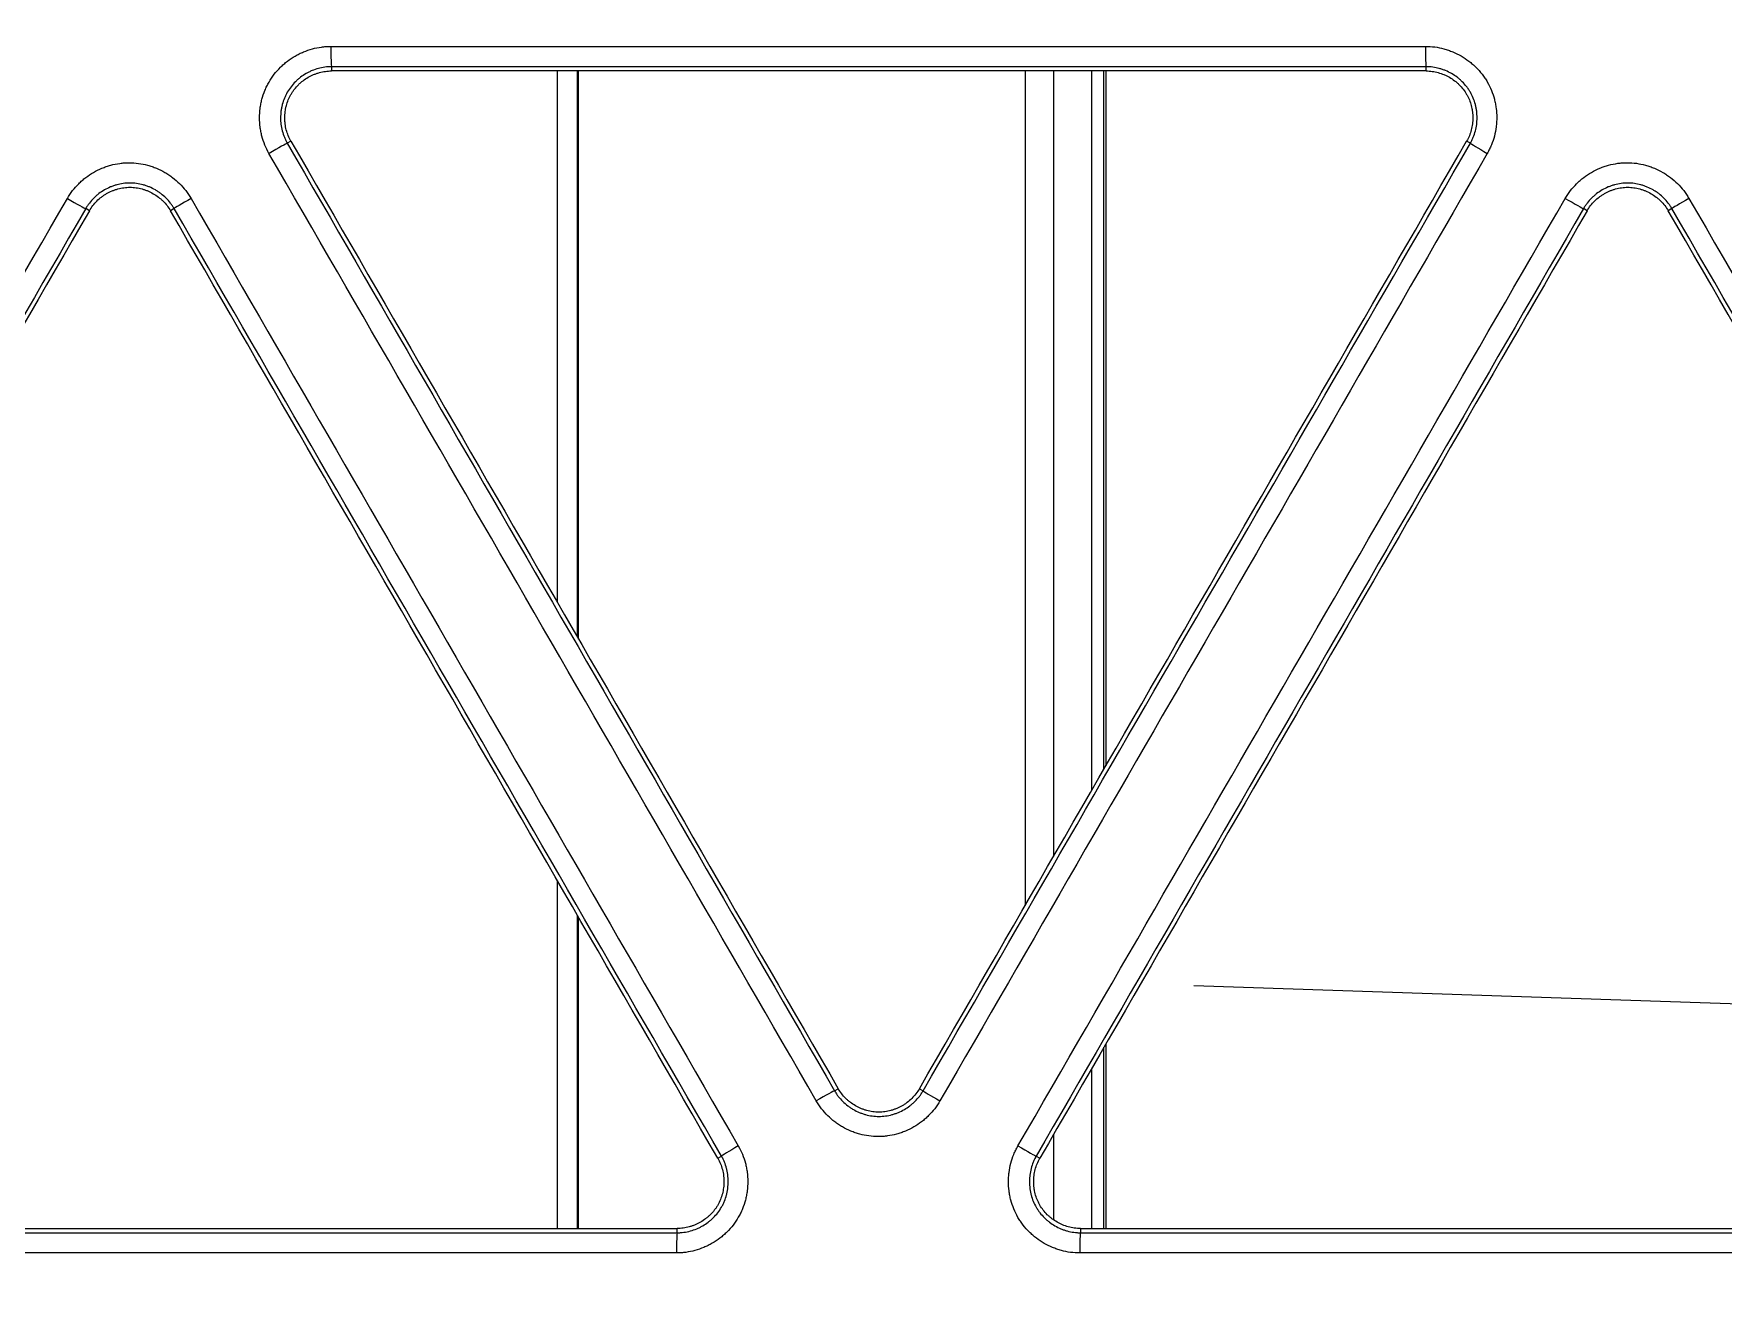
# Model space of a CAD drawing. Header units: inches. Extents: x 405346 to 489838, y -25612 to 14934.
# Drawn here: x 462582.51 to 462621.98, y 4351.68 to 4381.29 of the extents above; entities that cross this region are included whole.
import ezdxf

# ---------------------------------------------------------------- set-up
doc = ezdxf.new("R2010")
doc.units = ezdxf.units.IN
doc.header["$LTSCALE"] = 200
doc.header["$MEASUREMENT"] = 0
doc.linetypes.add('DH-HID2', pattern=[1.2, 0.8, -0.4])
doc.layers.add('FU-FURM', color=251, linetype='DH-HID2')
doc.layers.add('SS-EQ', color=2, linetype='Continuous', lineweight=20)

# ---------------------------------------------------------------- blocks, each defined once
blk = doc.blocks.new('FLLLL')
at = {"layer": 'FU-FURM'}
blk.add_line((462417.248, 3770.411), (462742, 3759.532), dxfattribs=at)
blk = doc.blocks.new('4way무풍')
at = {"layer": 'SS-EQ'}
for p, q in [((-205.269, 59.09), (-205.27, 58.99)), ((-199.997, 58.988), (-199.997, 46.572)), ((-199.523, 45.753), (-199.523, 58.988)), ((-199.499, 45.709), (-199.499, 58.989)), ((-189.062, 58.988), (-189.062, 39.48)), ((-188.398, 58.988), (-188.398, 40.631)), ((-187.505, 42.178), (-187.505, 58.988)), ((-187.221, 42.667), (-187.221, 58.99)), ((-187.179, 58.989), (-187.179, 42.744)), ((-179.695, 58.99), (-179.695, 59.09)), ((-206.217, 57.349), (-206.303, 57.299)), ((-178.66, 57.299), (-178.747, 57.349)), ((-210.928, 55.723), (-211.014, 55.773)), ((-208.946, 55.774), (-209.033, 55.723)), ((-175.932, 55.723), (-176.018, 55.773)), ((-173.949, 55.773), (-174.036, 55.723)), ((-199.997, 40.07), (-199.997, 31.93)), ((-199.523, 31.93), (-199.523, 39.251)), ((-199.499, 31.933), (-199.499, 39.207)), ((-187.221, 31.931), (-187.221, 36.169)), ((-187.179, 36.241), (-187.179, 31.933)), ((-187.505, 31.933), (-187.505, 35.675)), ((-193.516, 35.151), (-193.43, 35.2)), ((-191.534, 35.2), (-191.447, 35.15)), ((-188.398, 34.128), (-188.398, 32.147)), ((-196.245, 33.575), (-196.158, 33.625)), ((-188.805, 33.625), (-188.719, 33.575)), ((-197.193, 31.833), (-197.193, 31.933)), ((-187.771, 31.933), (-187.771, 31.833))]:
    blk.add_line(p, q, dxfattribs=at)
for centre, major_axis, ratio, start_param, end_param in [((-205.269, 59.564), (0, 0.474), 0.036435, 1.568122, 3.106753), ((-179.694, 59.564), (0, -0.474), 0.031431, 4.708783, 6.248262), ((-206.713, 57.062), (-0.41, -0.237), 0.020595, 3.176507, 4.743033), ((-178.25, 57.062), (-0.41, 0.237), 0.012618, 0.034909, 1.541959), ((-211.424, 56.01), (0.41, -0.237), 0.01695, 4.678396, 6.248274), ((-208.535, 56.01), (-0.41, -0.237), 0.020721, 4.743458, 6.248271), ((-176.428, 56.01), (-0.41, 0.237), 0.012479, 1.542198, 3.106683), ((-173.539, 56.01), (0.41, 0.237), 0.018384, 1.595411, 3.10668), ((-193.926, 34.914), (-0.41, -0.237), 0.018905, 3.176505, 4.741626), ((-191.037, 34.914), (-0.41, 0.237), 0.015554, 0.034911, 1.540251), ((-195.748, 33.862), (-0.41, -0.237), 0.019014, 4.741991, 6.248272), ((-189.215, 33.862), (0.41, -0.237), 0.015414, 4.682125, 6.248275), ((-197.192, 31.36), (0, -0.474), 0.035461, 3.176521, 4.710878), ((-187.771, 31.36), (0, 0.474), 0.033697, 0.034926, 1.569116)]:
    blk.add_ellipse(centre, major_axis=major_axis, ratio=ratio, start_param=start_param, end_param=end_param, dxfattribs=at)
for points, knots in [([(-346.359, 0), (-346.359, 27.812), (-346.359, 55.623), (-346.359, 97.341), (-346.359, 111.247), (-346.359, 139.059), (-346.359, 152.964), (-346.359, 180.776), (-346.359, 194.682), (-346.359, 222.494), (-346.359, 236.4), (-346.358, 257.259), (-346.358, 264.212), (-346.359, 272.903), (-346.359, 274.641), (-346.359, 277.248), (-346.359, 278.117), (-346.358, 279.856), (-346.358, 280.725), (-346.358, 282.028), (-346.358, 282.463), (-346.358, 283.332), (-346.359, 283.767), (-346.359, 284.419), (-346.359, 284.636), (-346.359, 285.07), (-346.358, 285.288), (-346.355, 285.722), (-346.353, 285.939), (-346.345, 286.374), (-346.34, 286.591), (-346.322, 287.243), (-346.305, 287.677), (-346.262, 288.546), (-346.235, 288.98), (-346.174, 289.848), (-346.138, 290.283), (-346.078, 290.934), (-346.057, 291.151), (-346.012, 291.584), (-345.894, 292.666), (-345.748, 293.74), (-345.479, 295.449), (-345.327, 296.299), (-344.817, 298.834), (-344.407, 300.504), (-343.687, 302.982), (-343.172, 304.624), (-342.294, 307.059), (-341.638, 308.662), (-341.119, 309.858), (-340.941, 310.255), (-340.713, 310.75), (-340.668, 310.849), (-340.576, 311.047), (-340.437, 311.342), (-339.919, 312.422), (-339.029, 314.158), (-338.177, 315.659), (-336.854, 317.88), (-335.912, 319.32), (-334.41, 321.417), (-333.378, 322.795), (-331.741, 324.8), (-330.589, 326.095), (-329.702, 327.05), (-329.403, 327.366), (-329.023, 327.757), (-328.947, 327.835), (-328.795, 327.991), (-328.566, 328.224), (-327.719, 329.07), (-326.303, 330.411), (-324.35, 332.11), (-322.332, 333.721), (-320.944, 334.737), (-319.535, 335.723), (-318.819, 336.202), (-317.367, 337.129), (-315.893, 338.027), (-314.376, 338.866), (-313.222, 339.472), (-312.835, 339.671), (-312.249, 339.962), (-312.054, 340.059), (-311.662, 340.249), (-309.896, 341.094), (-308.103, 341.848), (-305.68, 342.749), (-304.055, 343.315), (-302.408, 343.812), (-299.923, 344.505), (-298.245, 344.898), (-295.697, 345.381), (-294.842, 345.525), (-293.766, 345.682), (-293.551, 345.712), (-293.119, 345.77), (-292.903, 345.798), (-292.254, 345.879), (-291.821, 345.928), (-290.523, 346.062), (-289.657, 346.132), (-288.357, 346.21), (-287.924, 346.231), (-287.057, 346.265), (-286.624, 346.277), (-285.974, 346.288), (-285.757, 346.29), (-285.323, 346.293), (-285.107, 346.293), (-284.673, 346.294), (-284.456, 346.293), (-284.023, 346.293), (-283.806, 346.293), (-283.155, 346.292), (-282.722, 346.292), (-281.855, 346.292), (-281.421, 346.292), (-280.12, 346.293), (-279.253, 346.293), (-277.519, 346.294), (-276.652, 346.294), (-274.05, 346.294), (-272.316, 346.294), (-267.113, 346.293), (-263.645, 346.293), (-256.707, 346.293), (-253.239, 346.293), (-242.833, 346.293), (-235.896, 346.294), (-222.022, 346.294), (-215.084, 346.294), (-194.273, 346.294), (-180.398, 346.294), (-152.65, 346.294), (-138.775, 346.294), (-111.027, 346.294), (-97.152, 346.294), (-69.403, 346.294), (-55.529, 346.294), (-34.718, 346.294), (-27.78, 346.294), (-13.906, 346.294), (-6.969, 346.294), (-0.032, 346.294)], [0, 0, 0, 0, 0.125, 0.125, 0.1875, 0.1875, 0.25, 0.25, 0.3125, 0.3125, 0.375, 0.375, 0.40625, 0.40625, 0.414063, 0.414063, 0.417969, 0.417969, 0.421875, 0.421875, 0.423828, 0.423828, 0.425781, 0.425781, 0.426758, 0.426758, 0.427734, 0.427734, 0.428711, 0.428711, 0.429688, 0.429688, 0.431641, 0.431641, 0.433594, 0.433594, 0.435547, 0.435547, 0.436523, 0.436523, 0.4375, 0.441406, 0.441406, 0.445313, 0.445313, 0.453125, 0.453125, 0.457031, 0.460938, 0.464844, 0.464844, 0.466797, 0.466797, 0.467285, 0.467285, 0.467773, 0.46875, 0.472656, 0.476563, 0.476563, 0.484375, 0.484375, 0.488281, 0.492188, 0.496094, 0.496094, 0.498047, 0.498047, 0.498535, 0.498535, 0.499023, 0.5, 0.503906, 0.507813, 0.511719, 0.515625, 0.515625, 0.519531, 0.519531, 0.523438, 0.527344, 0.527344, 0.529297, 0.529297, 0.530273, 0.530273, 0.53125, 0.539063, 0.539063, 0.542969, 0.546875, 0.546875, 0.554688, 0.554688, 0.558594, 0.558594, 0.55957, 0.55957, 0.560547, 0.560547, 0.5625, 0.5625, 0.566406, 0.566406, 0.568359, 0.568359, 0.570313, 0.570313, 0.571289, 0.571289, 0.572266, 0.572266, 0.573242, 0.573242, 0.574219, 0.574219, 0.576172, 0.576172, 0.578125, 0.578125, 0.582031, 0.582031, 0.585938, 0.585938, 0.59375, 0.59375, 0.609375, 0.609375, 0.625, 0.625, 0.65625, 0.65625, 0.6875, 0.6875, 0.75, 0.75, 0.8125, 0.8125, 0.875, 0.875, 0.9375, 0.9375, 0.96875, 0.96875, 1, 1, 1, 1]), ([(-0.032, 345.099), (-6.961, 345.099), (-13.891, 345.099), (-27.749, 345.099), (-34.679, 345.098), (-55.467, 345.098), (-69.326, 345.098), (-97.044, 345.097), (-110.903, 345.097), (-138.621, 345.096), (-152.479, 345.095), (-180.197, 345.093), (-194.056, 345.092), (-214.845, 345.089), (-221.774, 345.088), (-235.633, 345.086), (-242.562, 345.085), (-256.421, 345.082), (-263.351, 345.08), (-272.012, 345.079), (-273.745, 345.079), (-276.343, 345.078), (-277.21, 345.078), (-278.942, 345.077), (-279.808, 345.077), (-281.107, 345.076), (-281.54, 345.076), (-282.407, 345.076), (-282.84, 345.076), (-283.706, 345.075), (-284.139, 345.075), (-284.789, 345.074), (-285.005, 345.073), (-285.438, 345.071), (-285.655, 345.069), (-286.304, 345.059), (-286.737, 345.048), (-287.602, 345.017), (-288.034, 344.996), (-289.33, 344.921), (-290.194, 344.852), (-291.488, 344.721), (-291.92, 344.673), (-292.566, 344.593), (-292.782, 344.565), (-293.212, 344.507), (-294.286, 344.357), (-295.351, 344.179), (-297.891, 343.698), (-299.563, 343.307), (-302.038, 342.614), (-303.678, 342.117), (-305.297, 341.55), (-307.709, 340.648), (-309.296, 339.975), (-311.056, 339.137), (-311.349, 338.996), (-311.641, 338.852), (-311.836, 338.756), (-311.933, 338.707), (-312.418, 338.463), (-312.803, 338.264), (-313.95, 337.656), (-314.704, 337.235), (-316.19, 336.364), (-316.921, 335.913), (-318.363, 334.982), (-319.073, 334.501), (-320.472, 333.511), (-321.848, 332.49), (-323.849, 330.871), (-325.784, 329.163), (-327.03, 327.964), (-327.795, 327.195), (-327.947, 327.04), (-328.25, 326.729), (-328.401, 326.572), (-328.849, 326.101), (-329.144, 325.784), (-330.019, 324.826), (-331.153, 323.527), (-332.763, 321.515), (-333.776, 320.132), (-334.759, 318.728), (-335.235, 318.015), (-336.157, 316.57), (-336.603, 315.837), (-337.465, 314.349), (-338.296, 312.841), (-339.065, 311.29), (-339.481, 310.406), (-339.527, 310.307), (-339.618, 310.11), (-339.754, 309.814), (-340.065, 309.122), (-340.322, 308.526), (-340.821, 307.33), (-341.451, 305.726), (-342.288, 303.29), (-342.776, 301.647), (-343.454, 299.168), (-343.836, 297.496), (-344.302, 294.959), (-344.439, 294.108), (-344.619, 292.825), (-344.701, 292.181), (-344.786, 291.427), (-344.82, 291.103), (-344.842, 290.887), (-344.852, 290.779), (-344.946, 289.806), (-345.01, 288.941), (-345.078, 287.644), (-345.096, 287.211), (-345.116, 286.563), (-345.122, 286.346), (-345.13, 285.914), (-345.133, 285.698), (-345.138, 285.265), (-345.139, 285.049), (-345.14, 284.616), (-345.14, 284.4), (-345.141, 283.751), (-345.141, 283.319), (-345.141, 282.67), (-345.141, 282.453), (-345.141, 282.021), (-345.141, 281.805), (-345.142, 281.156), (-345.142, 280.723), (-345.142, 279.426), (-345.143, 278.561), (-345.144, 276.83), (-345.144, 275.965), (-345.145, 273.37), (-345.145, 271.64), (-345.146, 262.989), (-345.147, 256.068), (-345.152, 235.306), (-345.154, 221.464), (-345.157, 193.781), (-345.158, 179.94), (-345.16, 152.257), (-345.161, 138.415), (-345.162, 110.732), (-345.163, 69.207), (-345.164, 27.683), (-345.164, 0)], [0, 0, 0, 0, 0.03125, 0.03125, 0.0625, 0.0625, 0.125, 0.125, 0.1875, 0.1875, 0.25, 0.25, 0.3125, 0.3125, 0.34375, 0.34375, 0.375, 0.375, 0.40625, 0.40625, 0.414063, 0.414063, 0.417969, 0.417969, 0.421875, 0.421875, 0.423828, 0.423828, 0.425781, 0.425781, 0.427734, 0.427734, 0.428711, 0.428711, 0.429688, 0.429688, 0.431641, 0.431641, 0.433594, 0.433594, 0.4375, 0.4375, 0.439453, 0.439453, 0.44043, 0.44043, 0.441406, 0.445313, 0.445313, 0.453125, 0.453125, 0.457031, 0.460938, 0.460938, 0.46875, 0.46875, 0.469727, 0.470215, 0.470215, 0.470703, 0.470703, 0.472656, 0.472656, 0.476563, 0.476563, 0.480469, 0.480469, 0.484375, 0.484375, 0.488281, 0.492188, 0.496094, 0.5, 0.5, 0.500977, 0.500977, 0.501953, 0.501953, 0.503906, 0.503906, 0.507813, 0.511719, 0.515625, 0.515625, 0.519531, 0.519531, 0.523438, 0.523438, 0.527344, 0.53125, 0.53125, 0.531738, 0.531738, 0.532227, 0.533203, 0.535156, 0.535156, 0.539063, 0.542969, 0.546875, 0.546875, 0.554688, 0.554688, 0.558594, 0.558594, 0.560547, 0.561523, 0.562012, 0.562012, 0.5625, 0.5625, 0.566406, 0.566406, 0.568359, 0.568359, 0.569336, 0.569336, 0.570313, 0.570313, 0.571289, 0.571289, 0.572266, 0.572266, 0.574219, 0.574219, 0.575195, 0.575195, 0.576172, 0.576172, 0.578125, 0.578125, 0.582031, 0.582031, 0.585938, 0.585938, 0.59375, 0.59375, 0.625, 0.625, 0.6875, 0.6875, 0.75, 0.75, 0.8125, 0.8125, 0.875, 1, 1, 1, 1]), ([(-206.731, 57.063), (-206.767, 57.127), (-206.799, 57.192), (-206.854, 57.326), (-206.877, 57.395), (-206.905, 57.5), (-206.913, 57.536), (-206.924, 57.59), (-206.927, 57.608), (-206.933, 57.644), (-206.936, 57.662), (-206.947, 57.752), (-206.956, 57.897), (-206.947, 58.042), (-206.935, 58.133), (-206.933, 58.151), (-206.927, 58.187), (-206.924, 58.205), (-206.913, 58.259), (-206.905, 58.294), (-206.877, 58.399), (-206.854, 58.468), (-206.813, 58.568), (-206.798, 58.602), (-206.766, 58.667), (-206.749, 58.7), (-206.694, 58.795), (-206.613, 58.915), (-206.517, 59.023), (-206.452, 59.088), (-206.439, 59.1), (-206.412, 59.125), (-206.399, 59.138), (-206.357, 59.174), (-206.329, 59.197), (-206.242, 59.263), (-206.182, 59.303), (-206.088, 59.357), (-206.04, 59.383), (-205.991, 59.406), (-205.957, 59.422), (-205.94, 59.429), (-205.856, 59.464), (-205.719, 59.511), (-205.577, 59.54), (-205.469, 59.555), (-205.433, 59.559), (-205.359, 59.564), (-205.323, 59.565), (-205.286, 59.565)], [0, 0, 0, 0, 0.0625, 0.0625, 0.125, 0.125, 0.15625, 0.15625, 0.171875, 0.171875, 0.1875, 0.1875, 0.25, 0.3125, 0.3125, 0.328125, 0.328125, 0.34375, 0.34375, 0.375, 0.375, 0.4375, 0.4375, 0.46875, 0.46875, 0.5, 0.5, 0.5625, 0.625, 0.625, 0.640625, 0.640625, 0.65625, 0.65625, 0.6875, 0.6875, 0.75, 0.75, 0.78125, 0.796875, 0.796875, 0.8125, 0.8125, 0.875, 0.9375, 0.9375, 0.96875, 0.96875, 1, 1, 1, 1]), ([(-205.286, 59.565), (-201.024, 59.565), (-196.761, 59.565), (-188.235, 59.565), (-183.972, 59.565), (-179.709, 59.565)], [0, 0, 0, 0, 0.5, 0.5, 1, 1, 1, 1]), ([(-179.709, 59.565), (-179.636, 59.565), (-179.563, 59.561), (-179.42, 59.541), (-179.349, 59.527), (-179.244, 59.498), (-179.209, 59.488), (-179.157, 59.47), (-179.139, 59.463), (-179.105, 59.45), (-179.088, 59.444), (-179.004, 59.409), (-178.875, 59.344), (-178.754, 59.264), (-178.681, 59.209), (-178.666, 59.197), (-178.638, 59.174), (-178.596, 59.139), (-178.556, 59.102), (-178.479, 59.025), (-178.431, 58.971), (-178.365, 58.885), (-178.343, 58.856), (-178.303, 58.795), (-178.283, 58.764), (-178.228, 58.669), (-178.165, 58.539), (-178.118, 58.401), (-178.095, 58.313), (-178.091, 58.295), (-178.083, 58.26), (-178.079, 58.242), (-178.068, 58.188), (-178.062, 58.152), (-178.049, 58.044), (-178.044, 57.971), (-178.044, 57.863), (-178.045, 57.808), (-178.05, 57.754), (-178.053, 57.717), (-178.055, 57.699), (-178.067, 57.608), (-178.095, 57.466), (-178.141, 57.328), (-178.182, 57.227), (-178.197, 57.194), (-178.229, 57.128), (-178.246, 57.096), (-178.265, 57.064)], [0, 0, 0, 0, 0.0625, 0.0625, 0.125, 0.125, 0.15625, 0.15625, 0.171875, 0.171875, 0.1875, 0.1875, 0.25, 0.3125, 0.3125, 0.328125, 0.328125, 0.34375, 0.375, 0.375, 0.4375, 0.4375, 0.46875, 0.46875, 0.5, 0.5, 0.5625, 0.625, 0.625, 0.640625, 0.640625, 0.65625, 0.65625, 0.6875, 0.6875, 0.75, 0.75, 0.78125, 0.796875, 0.796875, 0.8125, 0.8125, 0.875, 0.9375, 0.9375, 0.96875, 0.96875, 1, 1, 1, 1]), ([(-205.269, 59.09), (-205.273, 59.09), (-205.276, 59.09), (-205.283, 59.09), (-205.292, 59.09), (-205.302, 59.09), (-205.322, 59.089), (-205.335, 59.088), (-205.374, 59.086), (-205.4, 59.083), (-205.477, 59.072), (-205.579, 59.051), (-205.677, 59.017), (-205.737, 58.992), (-205.749, 58.987), (-205.773, 58.976), (-205.808, 58.959), (-205.843, 58.941), (-205.91, 58.902), (-205.953, 58.873), (-206.015, 58.826), (-206.035, 58.809), (-206.075, 58.775), (-206.094, 58.757), (-206.15, 58.702), (-206.219, 58.625), (-206.277, 58.539), (-206.316, 58.471), (-206.328, 58.447), (-206.351, 58.4), (-206.362, 58.377), (-206.391, 58.305), (-206.408, 58.256), (-206.428, 58.18), (-206.436, 58.142), (-206.443, 58.104), (-206.447, 58.078), (-206.449, 58.065), (-206.457, 58), (-206.464, 57.896), (-206.458, 57.792), (-206.448, 57.715), (-206.443, 57.689), (-206.433, 57.638), (-206.428, 57.612), (-206.408, 57.537), (-206.392, 57.487), (-206.362, 57.415), (-206.346, 57.38), (-206.325, 57.339), (-206.315, 57.319), (-206.31, 57.311), (-206.306, 57.305), (-206.305, 57.302), (-206.303, 57.299)], [0, 0, 0, 0, 0.003906, 0.003906, 0.007812, 0.015625, 0.015625, 0.03125, 0.03125, 0.0625, 0.0625, 0.125, 0.1875, 0.1875, 0.203125, 0.203125, 0.21875, 0.25, 0.25, 0.3125, 0.3125, 0.34375, 0.34375, 0.375, 0.375, 0.4375, 0.5, 0.5, 0.53125, 0.53125, 0.5625, 0.5625, 0.625, 0.625, 0.65625, 0.671875, 0.671875, 0.6875, 0.6875, 0.75, 0.8125, 0.8125, 0.84375, 0.84375, 0.875, 0.875, 0.9375, 0.9375, 0.96875, 0.984375, 0.992187, 0.996094, 0.996094, 1, 1, 1, 1]), ([(-206.217, 57.349), (-206.241, 57.391), (-206.263, 57.434), (-206.299, 57.522), (-206.329, 57.612), (-206.347, 57.706), (-206.354, 57.765), (-206.356, 57.777), (-206.358, 57.801), (-206.361, 57.837), (-206.362, 57.873), (-206.362, 57.944), (-206.359, 57.992), (-206.35, 58.063), (-206.346, 58.086), (-206.337, 58.133), (-206.331, 58.157), (-206.313, 58.226), (-206.283, 58.316), (-206.241, 58.402), (-206.205, 58.464), (-206.192, 58.485), (-206.166, 58.524), (-206.152, 58.544), (-206.108, 58.6), (-206.076, 58.635), (-206.026, 58.686), (-205.999, 58.71), (-205.972, 58.733), (-205.953, 58.748), (-205.944, 58.755), (-205.896, 58.792), (-205.817, 58.845), (-205.732, 58.887), (-205.665, 58.914), (-205.643, 58.923), (-205.598, 58.939), (-205.575, 58.946), (-205.506, 58.965), (-205.459, 58.974), (-205.365, 58.987), (-205.318, 58.99), (-205.27, 58.99)], [0, 0, 0, 0, 0.0625, 0.0625, 0.125, 0.1875, 0.1875, 0.203125, 0.203125, 0.21875, 0.25, 0.25, 0.3125, 0.3125, 0.34375, 0.34375, 0.375, 0.375, 0.4375, 0.5, 0.5, 0.53125, 0.53125, 0.5625, 0.5625, 0.625, 0.625, 0.65625, 0.671875, 0.671875, 0.6875, 0.6875, 0.75, 0.8125, 0.8125, 0.84375, 0.84375, 0.875, 0.875, 0.9375, 0.9375, 1, 1, 1, 1]), ([(-179.695, 58.99), (-183.958, 58.99), (-188.22, 58.99), (-196.745, 58.99), (-201.007, 58.99), (-205.27, 58.99)], [0, 0, 0, 0, 0.5, 0.5, 1, 1, 1, 1]), ([(-179.695, 59.09), (-183.957, 59.09), (-188.22, 59.09), (-196.745, 59.09), (-201.007, 59.09), (-205.269, 59.09)], [0, 0, 0, 0, 0.5, 0.5, 1, 1, 1, 1]), ([(-178.66, 57.299), (-178.658, 57.302), (-178.657, 57.304), (-178.654, 57.31), (-178.649, 57.319), (-178.644, 57.327), (-178.635, 57.345), (-178.629, 57.356), (-178.611, 57.392), (-178.601, 57.416), (-178.571, 57.488), (-178.539, 57.587), (-178.519, 57.689), (-178.511, 57.754), (-178.509, 57.767), (-178.507, 57.793), (-178.506, 57.806), (-178.503, 57.845), (-178.503, 57.871), (-178.503, 57.949), (-178.506, 58.001), (-178.516, 58.078), (-178.52, 58.104), (-178.53, 58.155), (-178.536, 58.181), (-178.556, 58.257), (-178.572, 58.306), (-178.611, 58.402), (-178.634, 58.448), (-178.673, 58.516), (-178.687, 58.539), (-178.717, 58.582), (-178.732, 58.603), (-178.78, 58.665), (-178.814, 58.703), (-178.869, 58.758), (-178.898, 58.785), (-178.928, 58.81), (-178.948, 58.826), (-178.959, 58.834), (-179.011, 58.874), (-179.097, 58.932), (-179.19, 58.978), (-179.262, 59.008), (-179.287, 59.017), (-179.337, 59.034), (-179.362, 59.042), (-179.437, 59.062), (-179.488, 59.073), (-179.565, 59.083), (-179.603, 59.087), (-179.649, 59.089), (-179.672, 59.09), (-179.682, 59.09), (-179.688, 59.09), (-179.691, 59.09), (-179.695, 59.09)], [0, 0, 0, 0, 0.003906, 0.003906, 0.007812, 0.015625, 0.015625, 0.03125, 0.03125, 0.0625, 0.0625, 0.125, 0.1875, 0.1875, 0.203125, 0.203125, 0.21875, 0.21875, 0.25, 0.25, 0.3125, 0.3125, 0.34375, 0.34375, 0.375, 0.375, 0.4375, 0.4375, 0.5, 0.5, 0.53125, 0.53125, 0.5625, 0.5625, 0.625, 0.625, 0.65625, 0.671875, 0.671875, 0.6875, 0.6875, 0.75, 0.8125, 0.8125, 0.84375, 0.84375, 0.875, 0.875, 0.9375, 0.9375, 0.96875, 0.984375, 0.992188, 0.996094, 0.996094, 1, 1, 1, 1]), ([(-179.695, 58.99), (-179.647, 58.99), (-179.598, 58.987), (-179.504, 58.974), (-179.411, 58.955), (-179.321, 58.924), (-179.255, 58.896), (-179.233, 58.886), (-179.19, 58.865), (-179.169, 58.854), (-179.107, 58.818), (-179.068, 58.792), (-179.011, 58.748), (-178.992, 58.733), (-178.956, 58.702), (-178.938, 58.685), (-178.887, 58.635), (-178.824, 58.564), (-178.771, 58.485), (-178.735, 58.423), (-178.724, 58.401), (-178.703, 58.358), (-178.693, 58.337), (-178.666, 58.27), (-178.651, 58.225), (-178.633, 58.157), (-178.625, 58.122), (-178.619, 58.086), (-178.615, 58.063), (-178.613, 58.051), (-178.606, 57.991), (-178.6, 57.896), (-178.606, 57.801), (-178.615, 57.73), (-178.619, 57.706), (-178.628, 57.659), (-178.633, 57.636), (-178.651, 57.567), (-178.666, 57.521), (-178.702, 57.434), (-178.723, 57.391), (-178.747, 57.349)], [0, 0, 0, 0, 0.0625, 0.0625, 0.125, 0.1875, 0.1875, 0.21875, 0.21875, 0.25, 0.25, 0.3125, 0.3125, 0.34375, 0.34375, 0.375, 0.375, 0.4375, 0.5, 0.5, 0.53125, 0.53125, 0.5625, 0.5625, 0.625, 0.625, 0.65625, 0.671875, 0.671875, 0.6875, 0.6875, 0.75, 0.8125, 0.8125, 0.84375, 0.84375, 0.875, 0.875, 0.9375, 0.9375, 1, 1, 1, 1]), ([(-191.534, 35.2), (-189.403, 38.892), (-187.272, 42.583), (-183.01, 49.966), (-180.878, 53.657), (-178.747, 57.349)], [0, 0, 0, 0, 0.5, 0.5, 1, 1, 1, 1]), ([(-191.447, 35.15), (-189.316, 38.842), (-187.185, 42.533), (-182.923, 49.916), (-180.791, 53.607), (-178.66, 57.299)], [0, 0, 0, 0, 0.5, 0.5, 1, 1, 1, 1]), ([(-211.442, 56.011), (-211.405, 56.075), (-211.365, 56.135), (-211.276, 56.25), (-211.228, 56.304), (-211.151, 56.381), (-211.124, 56.406), (-211.083, 56.442), (-211.069, 56.454), (-211.04, 56.477), (-211.026, 56.488), (-210.954, 56.543), (-210.833, 56.623), (-210.703, 56.688), (-210.618, 56.723), (-210.601, 56.73), (-210.567, 56.743), (-210.55, 56.749), (-210.498, 56.767), (-210.464, 56.778), (-210.359, 56.806), (-210.288, 56.821), (-210.18, 56.835), (-210.144, 56.839), (-210.071, 56.844), (-210.034, 56.845), (-209.925, 56.845), (-209.78, 56.835), (-209.638, 56.806), (-209.55, 56.782), (-209.533, 56.777), (-209.498, 56.767), (-209.48, 56.761), (-209.428, 56.743), (-209.394, 56.73), (-209.294, 56.688), (-209.229, 56.656), (-209.134, 56.602), (-209.088, 56.573), (-209.043, 56.542), (-209.013, 56.521), (-208.998, 56.51), (-208.926, 56.454), (-208.816, 56.359), (-208.72, 56.251), (-208.653, 56.165), (-208.632, 56.135), (-208.591, 56.074), (-208.571, 56.043), (-208.553, 56.011)], [0, 0, 0, 0, 0.0625, 0.0625, 0.125, 0.125, 0.15625, 0.15625, 0.171875, 0.171875, 0.1875, 0.1875, 0.25, 0.3125, 0.3125, 0.328125, 0.328125, 0.34375, 0.34375, 0.375, 0.375, 0.4375, 0.4375, 0.46875, 0.46875, 0.5, 0.5, 0.5625, 0.625, 0.625, 0.640625, 0.640625, 0.65625, 0.65625, 0.6875, 0.6875, 0.75, 0.75, 0.78125, 0.796875, 0.796875, 0.8125, 0.8125, 0.875, 0.9375, 0.9375, 0.96875, 0.96875, 1, 1, 1, 1]), ([(-178.265, 57.064), (-180.396, 53.372), (-182.528, 49.681), (-186.791, 42.298), (-188.922, 38.606), (-191.053, 34.915)], [0, 0, 0, 0, 0.5, 0.5, 1, 1, 1, 1]), ([(-176.442, 56.012), (-176.405, 56.075), (-176.365, 56.136), (-176.276, 56.25), (-176.228, 56.304), (-176.151, 56.381), (-176.124, 56.406), (-176.083, 56.442), (-176.069, 56.454), (-176.041, 56.477), (-176.026, 56.488), (-175.954, 56.544), (-175.833, 56.624), (-175.703, 56.689), (-175.619, 56.724), (-175.601, 56.731), (-175.567, 56.744), (-175.55, 56.75), (-175.498, 56.767), (-175.464, 56.778), (-175.359, 56.807), (-175.288, 56.821), (-175.18, 56.836), (-175.144, 56.839), (-175.071, 56.844), (-175.034, 56.846), (-174.925, 56.846), (-174.78, 56.836), (-174.638, 56.807), (-174.55, 56.783), (-174.533, 56.778), (-174.498, 56.767), (-174.48, 56.761), (-174.428, 56.744), (-174.394, 56.731), (-174.294, 56.689), (-174.229, 56.657), (-174.135, 56.602), (-174.088, 56.574), (-174.043, 56.543), (-174.013, 56.521), (-173.999, 56.51), (-173.926, 56.455), (-173.816, 56.36), (-173.72, 56.251), (-173.653, 56.165), (-173.632, 56.136), (-173.591, 56.075), (-173.572, 56.044), (-173.553, 56.012)], [0, 0, 0, 0, 0.0625, 0.0625, 0.125, 0.125, 0.15625, 0.15625, 0.171875, 0.171875, 0.1875, 0.1875, 0.25, 0.3125, 0.3125, 0.328125, 0.328125, 0.34375, 0.34375, 0.375, 0.375, 0.4375, 0.4375, 0.46875, 0.46875, 0.5, 0.5, 0.5625, 0.625, 0.625, 0.640625, 0.640625, 0.65625, 0.65625, 0.6875, 0.6875, 0.75, 0.75, 0.78125, 0.796875, 0.796875, 0.8125, 0.8125, 0.875, 0.9375, 0.9375, 0.96875, 0.96875, 1, 1, 1, 1]), ([(-208.946, 55.774), (-208.947, 55.776), (-208.949, 55.779), (-208.952, 55.785), (-208.957, 55.793), (-208.963, 55.802), (-208.973, 55.818), (-208.98, 55.829), (-209.002, 55.862), (-209.018, 55.883), (-209.065, 55.945), (-209.134, 56.022), (-209.213, 56.09), (-209.265, 56.13), (-209.276, 56.138), (-209.297, 56.153), (-209.329, 56.175), (-209.363, 56.196), (-209.43, 56.235), (-209.476, 56.258), (-209.548, 56.288), (-209.573, 56.297), (-209.622, 56.314), (-209.647, 56.322), (-209.723, 56.342), (-209.774, 56.353), (-209.876, 56.367), (-209.928, 56.37), (-210.006, 56.37), (-210.033, 56.369), (-210.085, 56.366), (-210.111, 56.363), (-210.188, 56.353), (-210.238, 56.342), (-210.313, 56.322), (-210.351, 56.31), (-210.388, 56.297), (-210.412, 56.287), (-210.424, 56.283), (-210.485, 56.257), (-210.578, 56.211), (-210.664, 56.154), (-210.726, 56.106), (-210.747, 56.09), (-210.786, 56.055), (-210.805, 56.037), (-210.861, 55.983), (-210.895, 55.944), (-210.943, 55.882), (-210.966, 55.851), (-210.991, 55.812), (-211.003, 55.793), (-211.008, 55.784), (-211.011, 55.779), (-211.013, 55.776), (-211.014, 55.773)], [0, 0, 0, 0, 0.003906, 0.003906, 0.007813, 0.015625, 0.015625, 0.03125, 0.03125, 0.0625, 0.0625, 0.125, 0.1875, 0.1875, 0.203125, 0.203125, 0.21875, 0.25, 0.25, 0.3125, 0.3125, 0.34375, 0.34375, 0.375, 0.375, 0.4375, 0.4375, 0.5, 0.5, 0.53125, 0.53125, 0.5625, 0.5625, 0.625, 0.625, 0.65625, 0.671875, 0.671875, 0.6875, 0.6875, 0.75, 0.8125, 0.8125, 0.84375, 0.84375, 0.875, 0.875, 0.9375, 0.9375, 0.96875, 0.984375, 0.992187, 0.996094, 0.996094, 1, 1, 1, 1]), ([(-210.928, 55.723), (-210.904, 55.765), (-210.877, 55.805), (-210.819, 55.881), (-210.756, 55.952), (-210.684, 56.014), (-210.636, 56.05), (-210.626, 56.057), (-210.607, 56.071), (-210.577, 56.092), (-210.547, 56.111), (-210.485, 56.146), (-210.442, 56.167), (-210.376, 56.195), (-210.354, 56.203), (-210.309, 56.219), (-210.286, 56.226), (-210.216, 56.245), (-210.123, 56.264), (-210.028, 56.271), (-209.957, 56.271), (-209.932, 56.27), (-209.885, 56.266), (-209.861, 56.264), (-209.79, 56.254), (-209.744, 56.245), (-209.675, 56.226), (-209.641, 56.215), (-209.607, 56.203), (-209.585, 56.194), (-209.574, 56.19), (-209.518, 56.167), (-209.433, 56.124), (-209.354, 56.072), (-209.297, 56.028), (-209.278, 56.013), (-209.242, 55.982), (-209.224, 55.965), (-209.173, 55.915), (-209.142, 55.88), (-209.084, 55.805), (-209.057, 55.765), (-209.033, 55.723)], [0, 0, 0, 0, 0.0625, 0.0625, 0.125, 0.1875, 0.1875, 0.203125, 0.203125, 0.21875, 0.25, 0.25, 0.3125, 0.3125, 0.34375, 0.34375, 0.375, 0.375, 0.4375, 0.5, 0.5, 0.53125, 0.53125, 0.5625, 0.5625, 0.625, 0.625, 0.65625, 0.671875, 0.671875, 0.6875, 0.6875, 0.75, 0.8125, 0.8125, 0.84375, 0.84375, 0.875, 0.875, 0.9375, 0.9375, 1, 1, 1, 1]), ([(-173.949, 55.773), (-173.951, 55.776), (-173.952, 55.779), (-173.956, 55.785), (-173.961, 55.793), (-173.966, 55.802), (-173.976, 55.818), (-173.984, 55.829), (-174.006, 55.862), (-174.021, 55.883), (-174.069, 55.945), (-174.138, 56.022), (-174.216, 56.09), (-174.268, 56.13), (-174.279, 56.138), (-174.3, 56.153), (-174.333, 56.175), (-174.366, 56.196), (-174.433, 56.234), (-174.48, 56.257), (-174.552, 56.288), (-174.576, 56.297), (-174.625, 56.314), (-174.651, 56.322), (-174.726, 56.342), (-174.777, 56.353), (-174.879, 56.367), (-174.931, 56.37), (-175.01, 56.37), (-175.036, 56.369), (-175.088, 56.366), (-175.114, 56.363), (-175.191, 56.353), (-175.242, 56.342), (-175.317, 56.322), (-175.354, 56.31), (-175.391, 56.297), (-175.415, 56.287), (-175.428, 56.283), (-175.488, 56.257), (-175.581, 56.211), (-175.667, 56.154), (-175.73, 56.106), (-175.75, 56.09), (-175.79, 56.055), (-175.809, 56.037), (-175.864, 55.983), (-175.899, 55.944), (-175.946, 55.882), (-175.969, 55.851), (-175.994, 55.812), (-176.006, 55.793), (-176.011, 55.784), (-176.014, 55.779), (-176.016, 55.776), (-176.018, 55.773)], [0, 0, 0, 0, 0.003906, 0.003906, 0.007812, 0.015625, 0.015625, 0.03125, 0.03125, 0.0625, 0.0625, 0.125, 0.1875, 0.1875, 0.203125, 0.203125, 0.21875, 0.25, 0.25, 0.3125, 0.3125, 0.34375, 0.34375, 0.375, 0.375, 0.4375, 0.4375, 0.5, 0.5, 0.53125, 0.53125, 0.5625, 0.5625, 0.625, 0.625, 0.65625, 0.671875, 0.671875, 0.6875, 0.6875, 0.75, 0.8125, 0.8125, 0.84375, 0.84375, 0.875, 0.875, 0.9375, 0.9375, 0.96875, 0.984375, 0.992188, 0.996094, 0.996094, 1, 1, 1, 1]), ([(-175.932, 55.723), (-175.907, 55.765), (-175.88, 55.805), (-175.822, 55.881), (-175.759, 55.952), (-175.687, 56.014), (-175.639, 56.05), (-175.63, 56.057), (-175.61, 56.071), (-175.58, 56.092), (-175.55, 56.111), (-175.488, 56.146), (-175.446, 56.167), (-175.38, 56.195), (-175.357, 56.203), (-175.312, 56.219), (-175.289, 56.226), (-175.22, 56.245), (-175.127, 56.264), (-175.032, 56.271), (-174.96, 56.271), (-174.936, 56.27), (-174.888, 56.266), (-174.864, 56.264), (-174.794, 56.254), (-174.747, 56.245), (-174.678, 56.226), (-174.644, 56.215), (-174.611, 56.203), (-174.588, 56.194), (-174.577, 56.19), (-174.522, 56.167), (-174.436, 56.124), (-174.357, 56.072), (-174.3, 56.028), (-174.281, 56.013), (-174.245, 55.982), (-174.227, 55.965), (-174.177, 55.915), (-174.145, 55.88), (-174.087, 55.805), (-174.06, 55.765), (-174.036, 55.723)], [0, 0, 0, 0, 0.0625, 0.0625, 0.125, 0.1875, 0.1875, 0.203125, 0.203125, 0.21875, 0.25, 0.25, 0.3125, 0.3125, 0.34375, 0.34375, 0.375, 0.375, 0.4375, 0.5, 0.5, 0.53125, 0.53125, 0.5625, 0.5625, 0.625, 0.625, 0.65625, 0.671875, 0.671875, 0.6875, 0.6875, 0.75, 0.8125, 0.8125, 0.84375, 0.84375, 0.875, 0.875, 0.9375, 0.9375, 1, 1, 1, 1]), ([(-224.231, 33.862), (-222.1, 37.554), (-219.968, 41.245), (-215.705, 48.628), (-213.574, 52.32), (-211.442, 56.011)], [0, 0, 0, 0, 0.5, 0.5, 1, 1, 1, 1]), ([(-211.014, 55.773), (-213.145, 52.082), (-215.277, 48.39), (-219.539, 41.007), (-221.67, 37.316), (-223.802, 33.625)], [0, 0, 0, 0, 0.5, 0.5, 1, 1, 1, 1]), ([(-210.928, 55.723), (-213.06, 52.032), (-215.191, 48.34), (-219.453, 40.958), (-221.585, 37.266), (-223.716, 33.575)], [0, 0, 0, 0, 0.5, 0.5, 1, 1, 1, 1]), ([(-189.231, 33.862), (-187.1, 37.554), (-184.968, 41.245), (-180.705, 48.628), (-178.574, 52.32), (-176.442, 56.012)], [0, 0, 0, 0, 0.5, 0.5, 1, 1, 1, 1]), ([(-176.018, 55.773), (-178.149, 52.082), (-180.28, 48.39), (-184.542, 41.007), (-186.674, 37.316), (-188.805, 33.625)], [0, 0, 0, 0, 0.5, 0.5, 1, 1, 1, 1]), ([(-175.932, 55.723), (-178.063, 52.032), (-180.194, 48.34), (-184.457, 40.958), (-186.588, 37.266), (-188.719, 33.575)], [0, 0, 0, 0, 0.5, 0.5, 1, 1, 1, 1]), ([(-193.516, 35.151), (-193.514, 35.148), (-193.513, 35.145), (-193.509, 35.139), (-193.504, 35.131), (-193.499, 35.123), (-193.489, 35.106), (-193.481, 35.095), (-193.459, 35.062), (-193.444, 35.041), (-193.396, 34.979), (-193.327, 34.902), (-193.249, 34.834), (-193.197, 34.794), (-193.186, 34.786), (-193.165, 34.771), (-193.132, 34.749), (-193.099, 34.728), (-193.032, 34.689), (-192.985, 34.666), (-192.914, 34.636), (-192.889, 34.627), (-192.84, 34.61), (-192.815, 34.602), (-192.739, 34.581), (-192.688, 34.571), (-192.586, 34.557), (-192.534, 34.553), (-192.456, 34.553), (-192.429, 34.554), (-192.377, 34.558), (-192.351, 34.561), (-192.274, 34.571), (-192.223, 34.581), (-192.148, 34.602), (-192.111, 34.613), (-192.074, 34.627), (-192.05, 34.636), (-192.038, 34.641), (-191.977, 34.666), (-191.884, 34.712), (-191.798, 34.77), (-191.735, 34.817), (-191.715, 34.834), (-191.675, 34.868), (-191.656, 34.886), (-191.601, 34.941), (-191.566, 34.98), (-191.519, 35.041), (-191.496, 35.073), (-191.471, 35.111), (-191.459, 35.13), (-191.454, 35.139), (-191.451, 35.145), (-191.449, 35.147), (-191.447, 35.15)], [0, 0, 0, 0, 0.003906, 0.003906, 0.007812, 0.015625, 0.015625, 0.03125, 0.03125, 0.0625, 0.0625, 0.125, 0.1875, 0.1875, 0.203125, 0.203125, 0.21875, 0.25, 0.25, 0.3125, 0.3125, 0.34375, 0.34375, 0.375, 0.375, 0.4375, 0.4375, 0.5, 0.5, 0.53125, 0.53125, 0.5625, 0.5625, 0.625, 0.625, 0.65625, 0.671875, 0.671875, 0.6875, 0.6875, 0.75, 0.8125, 0.8125, 0.84375, 0.84375, 0.875, 0.875, 0.9375, 0.9375, 0.96875, 0.984375, 0.992187, 0.996094, 0.996094, 1, 1, 1, 1]), ([(-191.534, 35.2), (-191.559, 35.159), (-191.586, 35.119), (-191.644, 35.043), (-191.707, 34.972), (-191.779, 34.91), (-191.827, 34.874), (-191.836, 34.866), (-191.856, 34.852), (-191.886, 34.832), (-191.916, 34.813), (-191.978, 34.778), (-192.02, 34.757), (-192.086, 34.729), (-192.109, 34.72), (-192.154, 34.705), (-192.177, 34.698), (-192.246, 34.679), (-192.339, 34.66), (-192.434, 34.653), (-192.506, 34.653), (-192.53, 34.654), (-192.578, 34.657), (-192.602, 34.66), (-192.672, 34.67), (-192.719, 34.679), (-192.788, 34.698), (-192.822, 34.709), (-192.855, 34.721), (-192.878, 34.729), (-192.889, 34.734), (-192.944, 34.757), (-193.03, 34.799), (-193.109, 34.852), (-193.166, 34.895), (-193.185, 34.911), (-193.221, 34.942), (-193.239, 34.958), (-193.289, 35.009), (-193.321, 35.044), (-193.379, 35.119), (-193.406, 35.159), (-193.43, 35.2)], [0, 0, 0, 0, 0.0625, 0.0625, 0.125, 0.1875, 0.1875, 0.203125, 0.203125, 0.21875, 0.25, 0.25, 0.3125, 0.3125, 0.34375, 0.34375, 0.375, 0.375, 0.4375, 0.5, 0.5, 0.53125, 0.53125, 0.5625, 0.5625, 0.625, 0.625, 0.65625, 0.671875, 0.671875, 0.6875, 0.6875, 0.75, 0.8125, 0.8125, 0.84375, 0.84375, 0.875, 0.875, 0.9375, 0.9375, 1, 1, 1, 1]), ([(-191.053, 34.915), (-191.09, 34.851), (-191.131, 34.791), (-191.219, 34.676), (-191.267, 34.622), (-191.345, 34.545), (-191.371, 34.52), (-191.413, 34.484), (-191.427, 34.472), (-191.455, 34.449), (-191.469, 34.438), (-191.542, 34.383), (-191.662, 34.302), (-191.793, 34.238), (-191.877, 34.203), (-191.894, 34.196), (-191.928, 34.183), (-191.946, 34.177), (-191.997, 34.159), (-192.032, 34.148), (-192.137, 34.12), (-192.208, 34.105), (-192.315, 34.091), (-192.352, 34.087), (-192.424, 34.082), (-192.461, 34.081), (-192.571, 34.081), (-192.715, 34.091), (-192.857, 34.119), (-192.945, 34.143), (-192.963, 34.148), (-192.998, 34.159), (-193.015, 34.165), (-193.067, 34.183), (-193.101, 34.196), (-193.202, 34.237), (-193.267, 34.27), (-193.361, 34.324), (-193.407, 34.353), (-193.452, 34.384), (-193.482, 34.405), (-193.497, 34.416), (-193.57, 34.471), (-193.679, 34.567), (-193.775, 34.675), (-193.842, 34.761), (-193.864, 34.791), (-193.905, 34.852), (-193.924, 34.883), (-193.942, 34.915)], [0, 0, 0, 0, 0.0625, 0.0625, 0.125, 0.125, 0.15625, 0.15625, 0.171875, 0.171875, 0.1875, 0.1875, 0.25, 0.3125, 0.3125, 0.328125, 0.328125, 0.34375, 0.34375, 0.375, 0.375, 0.4375, 0.4375, 0.46875, 0.46875, 0.5, 0.5, 0.5625, 0.625, 0.625, 0.640625, 0.640625, 0.65625, 0.65625, 0.6875, 0.6875, 0.75, 0.75, 0.78125, 0.796875, 0.796875, 0.8125, 0.8125, 0.875, 0.9375, 0.9375, 0.96875, 0.96875, 1, 1, 1, 1]), ([(-195.765, 33.862), (-195.728, 33.799), (-195.696, 33.733), (-195.641, 33.6), (-195.618, 33.531), (-195.59, 33.425), (-195.582, 33.39), (-195.572, 33.336), (-195.568, 33.318), (-195.562, 33.282), (-195.56, 33.264), (-195.548, 33.173), (-195.539, 33.029), (-195.548, 32.884), (-195.56, 32.793), (-195.563, 32.775), (-195.568, 32.739), (-195.572, 32.721), (-195.582, 32.667), (-195.59, 32.632), (-195.618, 32.527), (-195.641, 32.458), (-195.682, 32.357), (-195.697, 32.324), (-195.729, 32.259), (-195.747, 32.226), (-195.801, 32.131), (-195.882, 32.011), (-195.978, 31.902), (-196.043, 31.838), (-196.056, 31.825), (-196.083, 31.8), (-196.097, 31.788), (-196.138, 31.752), (-196.166, 31.729), (-196.253, 31.663), (-196.313, 31.623), (-196.407, 31.569), (-196.455, 31.543), (-196.505, 31.519), (-196.538, 31.504), (-196.555, 31.497), (-196.639, 31.462), (-196.777, 31.414), (-196.918, 31.385), (-197.026, 31.371), (-197.063, 31.367), (-197.136, 31.362), (-197.173, 31.361), (-197.209, 31.361)], [0, 0, 0, 0, 0.0625, 0.0625, 0.125, 0.125, 0.15625, 0.15625, 0.171875, 0.171875, 0.1875, 0.1875, 0.25, 0.3125, 0.3125, 0.328125, 0.328125, 0.34375, 0.34375, 0.375, 0.375, 0.4375, 0.4375, 0.46875, 0.46875, 0.5, 0.5, 0.5625, 0.625, 0.625, 0.640625, 0.640625, 0.65625, 0.65625, 0.6875, 0.6875, 0.75, 0.75, 0.78125, 0.796875, 0.796875, 0.8125, 0.8125, 0.875, 0.9375, 0.9375, 0.96875, 0.96875, 1, 1, 1, 1]), ([(-197.193, 31.833), (-197.19, 31.833), (-197.186, 31.833), (-197.18, 31.834), (-197.17, 31.834), (-197.16, 31.834), (-197.141, 31.835), (-197.127, 31.835), (-197.088, 31.838), (-197.062, 31.841), (-196.985, 31.851), (-196.883, 31.872), (-196.785, 31.906), (-196.725, 31.931), (-196.713, 31.937), (-196.689, 31.947), (-196.654, 31.964), (-196.619, 31.983), (-196.552, 32.022), (-196.509, 32.05), (-196.446, 32.098), (-196.426, 32.114), (-196.387, 32.148), (-196.367, 32.166), (-196.312, 32.221), (-196.277, 32.26), (-196.214, 32.342), (-196.185, 32.385), (-196.145, 32.453), (-196.133, 32.476), (-196.11, 32.523), (-196.099, 32.547), (-196.07, 32.619), (-196.054, 32.668), (-196.034, 32.743), (-196.025, 32.782), (-196.018, 32.82), (-196.014, 32.846), (-196.012, 32.859), (-196.004, 32.924), (-195.997, 33.028), (-196.004, 33.132), (-196.014, 33.209), (-196.018, 33.235), (-196.028, 33.287), (-196.034, 33.312), (-196.054, 33.388), (-196.07, 33.437), (-196.099, 33.509), (-196.115, 33.544), (-196.136, 33.585), (-196.147, 33.605), (-196.152, 33.614), (-196.155, 33.619), (-196.157, 33.622), (-196.158, 33.625)], [0, 0, 0, 0, 0.003906, 0.003906, 0.007813, 0.015625, 0.015625, 0.03125, 0.03125, 0.0625, 0.0625, 0.125, 0.1875, 0.1875, 0.203125, 0.203125, 0.21875, 0.25, 0.25, 0.3125, 0.3125, 0.34375, 0.34375, 0.375, 0.375, 0.4375, 0.4375, 0.5, 0.5, 0.53125, 0.53125, 0.5625, 0.5625, 0.625, 0.625, 0.65625, 0.671875, 0.671875, 0.6875, 0.6875, 0.75, 0.8125, 0.8125, 0.84375, 0.84375, 0.875, 0.875, 0.9375, 0.9375, 0.96875, 0.984375, 0.992188, 0.996094, 0.996094, 1, 1, 1, 1]), ([(-196.245, 33.575), (-196.221, 33.533), (-196.2, 33.49), (-196.164, 33.401), (-196.134, 33.311), (-196.116, 33.218), (-196.108, 33.158), (-196.107, 33.146), (-196.105, 33.122), (-196.102, 33.087), (-196.101, 33.051), (-196.101, 32.979), (-196.104, 32.932), (-196.113, 32.861), (-196.117, 32.838), (-196.126, 32.79), (-196.131, 32.767), (-196.15, 32.698), (-196.18, 32.607), (-196.222, 32.522), (-196.258, 32.46), (-196.27, 32.439), (-196.297, 32.399), (-196.311, 32.38), (-196.355, 32.324), (-196.386, 32.288), (-196.437, 32.238), (-196.463, 32.214), (-196.491, 32.191), (-196.509, 32.176), (-196.519, 32.168), (-196.567, 32.132), (-196.646, 32.079), (-196.731, 32.037), (-196.797, 32.009), (-196.82, 32.001), (-196.865, 31.985), (-196.888, 31.978), (-196.957, 31.959), (-197.003, 31.95), (-197.097, 31.937), (-197.145, 31.933), (-197.193, 31.933)], [0, 0, 0, 0, 0.0625, 0.0625, 0.125, 0.1875, 0.1875, 0.203125, 0.203125, 0.21875, 0.25, 0.25, 0.3125, 0.3125, 0.34375, 0.34375, 0.375, 0.375, 0.4375, 0.5, 0.5, 0.53125, 0.53125, 0.5625, 0.5625, 0.625, 0.625, 0.65625, 0.671875, 0.671875, 0.6875, 0.6875, 0.75, 0.8125, 0.8125, 0.84375, 0.84375, 0.875, 0.875, 0.9375, 0.9375, 1, 1, 1, 1]), ([(-187.786, 31.361), (-187.86, 31.361), (-187.932, 31.366), (-188.076, 31.385), (-188.147, 31.399), (-188.252, 31.428), (-188.287, 31.439), (-188.339, 31.457), (-188.356, 31.463), (-188.39, 31.476), (-188.407, 31.482), (-188.491, 31.518), (-188.621, 31.582), (-188.742, 31.662), (-188.815, 31.718), (-188.829, 31.729), (-188.857, 31.752), (-188.899, 31.787), (-188.939, 31.825), (-189.016, 31.901), (-189.064, 31.955), (-189.131, 32.041), (-189.152, 32.071), (-189.193, 32.131), (-189.212, 32.162), (-189.267, 32.257), (-189.331, 32.388), (-189.377, 32.525), (-189.4, 32.613), (-189.405, 32.631), (-189.413, 32.667), (-189.417, 32.685), (-189.427, 32.738), (-189.433, 32.774), (-189.447, 32.883), (-189.452, 32.955), (-189.452, 33.064), (-189.45, 33.118), (-189.446, 33.173), (-189.442, 33.209), (-189.44, 33.227), (-189.429, 33.318), (-189.401, 33.461), (-189.355, 33.598), (-189.314, 33.699), (-189.299, 33.732), (-189.267, 33.798), (-189.249, 33.831), (-189.231, 33.862)], [0, 0, 0, 0, 0.0625, 0.0625, 0.125, 0.125, 0.15625, 0.15625, 0.171875, 0.171875, 0.1875, 0.1875, 0.25, 0.3125, 0.3125, 0.328125, 0.328125, 0.34375, 0.375, 0.375, 0.4375, 0.4375, 0.46875, 0.46875, 0.5, 0.5, 0.5625, 0.625, 0.625, 0.640625, 0.640625, 0.65625, 0.65625, 0.6875, 0.6875, 0.75, 0.75, 0.78125, 0.796875, 0.796875, 0.8125, 0.8125, 0.875, 0.9375, 0.9375, 0.96875, 0.96875, 1, 1, 1, 1]), ([(-188.805, 33.625), (-188.806, 33.622), (-188.808, 33.619), (-188.811, 33.613), (-188.816, 33.605), (-188.821, 33.596), (-188.83, 33.579), (-188.836, 33.567), (-188.853, 33.531), (-188.864, 33.508), (-188.893, 33.435), (-188.926, 33.337), (-188.946, 33.235), (-188.954, 33.17), (-188.955, 33.157), (-188.958, 33.131), (-188.959, 33.118), (-188.961, 33.079), (-188.962, 33.053), (-188.962, 32.975), (-188.959, 32.923), (-188.949, 32.846), (-188.945, 32.82), (-188.935, 32.769), (-188.929, 32.743), (-188.909, 32.667), (-188.893, 32.618), (-188.853, 32.522), (-188.831, 32.475), (-188.791, 32.408), (-188.777, 32.385), (-188.748, 32.342), (-188.733, 32.321), (-188.685, 32.259), (-188.651, 32.221), (-188.596, 32.166), (-188.567, 32.14), (-188.537, 32.114), (-188.517, 32.098), (-188.506, 32.09), (-188.454, 32.05), (-188.368, 31.993), (-188.275, 31.946), (-188.203, 31.916), (-188.178, 31.907), (-188.129, 31.89), (-188.104, 31.882), (-188.029, 31.862), (-187.978, 31.851), (-187.901, 31.841), (-187.862, 31.837), (-187.817, 31.834), (-187.794, 31.834), (-187.784, 31.834), (-187.778, 31.833), (-187.774, 31.833), (-187.771, 31.833)], [0, 0, 0, 0, 0.003906, 0.003906, 0.007813, 0.015625, 0.015625, 0.03125, 0.03125, 0.0625, 0.0625, 0.125, 0.1875, 0.1875, 0.203125, 0.203125, 0.21875, 0.21875, 0.25, 0.25, 0.3125, 0.3125, 0.34375, 0.34375, 0.375, 0.375, 0.4375, 0.4375, 0.5, 0.5, 0.53125, 0.53125, 0.5625, 0.5625, 0.625, 0.625, 0.65625, 0.671875, 0.671875, 0.6875, 0.6875, 0.75, 0.8125, 0.8125, 0.84375, 0.84375, 0.875, 0.875, 0.9375, 0.9375, 0.96875, 0.984375, 0.992188, 0.996094, 0.996094, 1, 1, 1, 1]), ([(-187.771, 31.933), (-187.819, 31.933), (-187.868, 31.937), (-187.962, 31.95), (-188.055, 31.969), (-188.145, 32), (-188.211, 32.028), (-188.233, 32.038), (-188.276, 32.059), (-188.297, 32.07), (-188.359, 32.106), (-188.398, 32.132), (-188.455, 32.175), (-188.474, 32.191), (-188.51, 32.222), (-188.528, 32.238), (-188.579, 32.289), (-188.642, 32.36), (-188.695, 32.439), (-188.731, 32.501), (-188.742, 32.523), (-188.763, 32.566), (-188.773, 32.587), (-188.8, 32.653), (-188.815, 32.698), (-188.833, 32.767), (-188.841, 32.802), (-188.847, 32.837), (-188.851, 32.861), (-188.853, 32.873), (-188.86, 32.933), (-188.866, 33.028), (-188.86, 33.123), (-188.851, 33.194), (-188.847, 33.218), (-188.838, 33.265), (-188.833, 33.288), (-188.815, 33.357), (-188.8, 33.402), (-188.764, 33.49), (-188.743, 33.533), (-188.719, 33.575)], [0, 0, 0, 0, 0.0625, 0.0625, 0.125, 0.1875, 0.1875, 0.21875, 0.21875, 0.25, 0.25, 0.3125, 0.3125, 0.34375, 0.34375, 0.375, 0.375, 0.4375, 0.5, 0.5, 0.53125, 0.53125, 0.5625, 0.5625, 0.625, 0.625, 0.65625, 0.671875, 0.671875, 0.6875, 0.6875, 0.75, 0.8125, 0.8125, 0.84375, 0.84375, 0.875, 0.875, 0.9375, 0.9375, 1, 1, 1, 1]), ([(-222.768, 31.933), (-218.506, 31.933), (-214.244, 31.933), (-205.719, 31.933), (-201.456, 31.933), (-197.193, 31.933)], [0, 0, 0, 0, 0.5, 0.5, 1, 1, 1, 1]), ([(-222.768, 31.833), (-218.506, 31.833), (-214.244, 31.833), (-205.719, 31.833), (-201.456, 31.833), (-197.193, 31.833)], [0, 0, 0, 0, 0.5, 0.5, 1, 1, 1, 1]), ([(-197.209, 31.361), (-201.473, 31.361), (-205.736, 31.361), (-214.262, 31.361), (-218.524, 31.361), (-222.787, 31.36)], [0, 0, 0, 0, 0.5, 0.5, 1, 1, 1, 1])]:
    blk.add_open_spline(points, degree=3, knots=knots, dxfattribs=at)
for points in [[(-206.303, 57.299), (-202.041, 49.917), (-197.778, 42.534), (-193.516, 35.151)], [(-206.217, 57.349), (-201.955, 49.966), (-197.692, 42.583), (-193.43, 35.2)], [(-193.942, 34.915), (-198.205, 42.298), (-202.468, 49.681), (-206.731, 57.063)], [(-196.245, 33.575), (-200.508, 40.958), (-204.77, 48.341), (-209.033, 55.723)], [(-196.158, 33.625), (-200.421, 41.008), (-204.683, 48.391), (-208.946, 55.774)], [(-208.553, 56.011), (-204.29, 48.628), (-200.028, 41.245), (-195.765, 33.862)], [(-161.249, 33.575), (-165.511, 40.958), (-169.774, 48.341), (-174.036, 55.723)], [(-161.162, 33.625), (-165.424, 41.008), (-169.687, 48.391), (-173.949, 55.773)], [(-173.553, 56.012), (-169.291, 48.629), (-165.028, 41.246), (-160.765, 33.863)], [(-187.771, 31.933), (-179.247, 31.933), (-170.722, 31.933), (-162.196, 31.933)], [(-187.771, 31.833), (-179.247, 31.833), (-170.722, 31.833), (-162.196, 31.833)], [(-162.21, 31.361), (-170.736, 31.361), (-179.262, 31.361), (-187.786, 31.361)]]:
    blk.add_open_spline(points, degree=3, dxfattribs=at)

msp = doc.modelspace()

# ---------------------------------------------------------------- block references
for name, p in [('FLLLL', (-47.5, 596.663)), ('4way무풍', (462794.732, 4321.426))]:
    msp.add_blockref(name, p)

doc.saveas('drawing.dxf')
